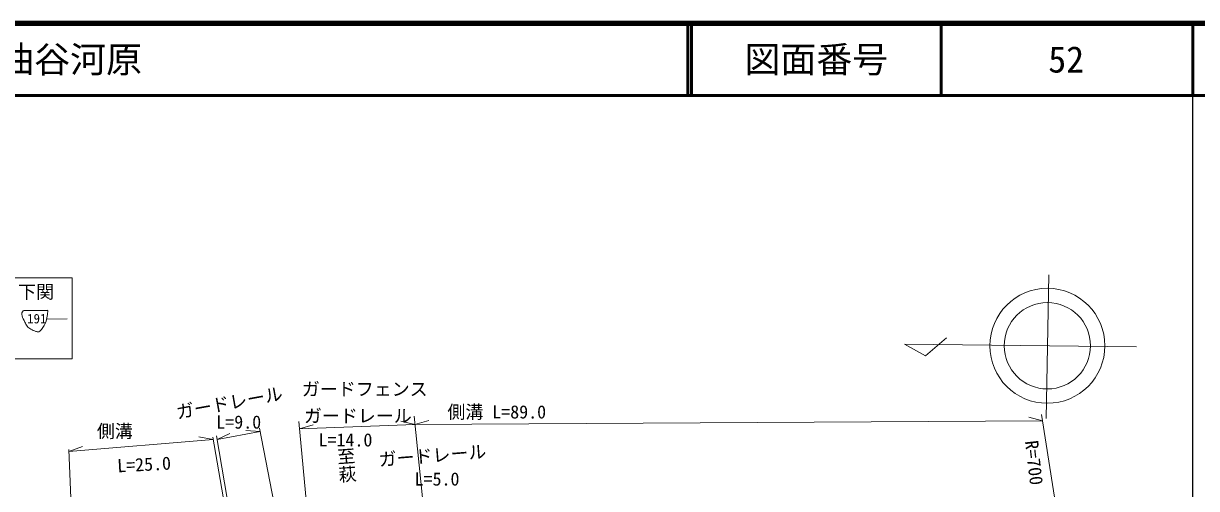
# Model space of a CAD drawing. Units: millimetres, scale not verified. Extents: x 40000 to 680000, y 20000 to 380000.
# Drawn here: x 416357 to 579500, y 315317 to 380000 of the extents above; entities that cross this region are included whole.
import ezdxf
from ezdxf.enums import TextEntityAlignment as Align

# ---------------------------------------------------------------- set-up
doc = ezdxf.new("R2010")
doc.units = ezdxf.units.MM
doc.header["$LTSCALE"] = 1000
for name, color, linetype, lineweight in [('M-BGD', 7, 'Continuous', 13), ('M-STR-HTXT', 7, 'Continuous', 13), ('M-TTL', 2, 'Continuous', 140), ('M-TTL-BAND', 7, 'Continuous', 25), ('M-TTL-LINE', 7, 'Continuous', 50), ('M-TTL-TXT', 7, 'Continuous', 13)]:
    doc.layers.add(name, color=color, linetype=linetype, lineweight=lineweight)
doc.styles.add('@ＭＳ ゴシック', font='')
doc.styles.add('ＭＳ ゴシック', font='')
doc.styles.get('@ＭＳ ゴシック').set_extended_font_data('@MS Gothic')
doc.styles.get('ＭＳ ゴシック').set_extended_font_data('MS Gothic')

msp = doc.modelspace()

# ---------------------------------------------------------------- linework, layer by layer
at = {"layer": 'M-BGD'}
for p, q in [((558942, 345033), (558565, 325044)), ((416424, 340089), (419733, 340089)), ((419700, 339538), (419733, 340089)), ((419600, 338882), (422456, 338902)), ((563143, 292465), (557953, 325593))]:
    msp.add_line(p, q, dxfattribs=at)
msp.add_lwpolyline([(400815, 333351), (423136, 333351), (423136, 344616), (400815, 344616)], close=True, dxfattribs=at)
msp.add_lwpolyline([(544710, 336294), (541816, 333767), (538873, 335408), (571161, 335031)], dxfattribs=at)
for radius in [8000, 6000]:
    msp.add_circle((558756, 335176), radius, dxfattribs=at)
msp.add_open_spline([(416424, 340089), (416323, 340039), (416270, 339994), (416203, 339904), (416075, 339733), (416133, 339569), (416169, 339357), (416231, 338984), (416398, 338812), (416563, 338471), (416675, 338242), (416702, 338089), (416862, 337891), (417021, 337695), (417155, 337622), (417373, 337495), (417631, 337345), (417777, 337250), (418066, 337176), (418232, 337134), (418338, 337086), (418502, 337135), (418678, 337188), (418735, 337308), (418848, 337453), (419161, 337856), (419317, 338110), (419492, 338589), (419622, 338945), (419644, 339162), (419700, 339538)], degree=3, knots=[0, 0, 0, 0, 1, 1, 1, 2, 2, 2, 3, 3, 3, 4, 4, 4, 5, 5, 5, 6, 6, 6, 7, 7, 7, 8, 8, 8, 9, 9, 9, 10, 10, 10, 10], dxfattribs=at)
msp.add_open_spline([(419741, 340181), (419741, 340181), (419741, 340181), (419741, 340181)], degree=3, dxfattribs=at)
at = {"layer": 'M-STR-HTXT'}
for p, q in [((470788, 324230), (468839, 324672)), ((470671, 325367), (474652, 286733)), ((470788, 324230), (472717, 324759)), ((470788, 324230), (558087, 324741)), ((558087, 324741), (556154, 325247)), ((443274, 322128), (449266, 323235)), ((449266, 323235), (447274, 323393)), ((454076, 298367), (449171, 323725)), ((454651, 324647), (457513, 294587)), ((454750, 323606), (470788, 324230)), ((454750, 323606), (456660, 324199)), ((422675, 320477), (442730, 322144)), ((442730, 322144), (440764, 322499)), ((442677, 322445), (448815, 287630)), ((443189, 322625), (449144, 287635)), ((443274, 322128), (445079, 322988)), ((422665, 320733), (424107, 284733)), ((422675, 320477), (424557, 321153))]:
    msp.add_line(p, q, dxfattribs=at)
at = {"layer": 'M-TTL'}
msp.add_line((680000, 380000), (40000, 380000), dxfattribs=at)
at = {"layer": 'M-TTL-BAND'}
msp.add_line((579000, 20000), (579000, 370000), dxfattribs=at)
at = {"layer": 'M-TTL-LINE'}
for p, q in [((508747, 380000), (508747, 370000)), ((509247, 380000), (509247, 370000)), ((543997, 380000), (543997, 370000)), ((579000, 380000), (579000, 370000)), ((40000, 370000), (680000, 370000))]:
    msp.add_line(p, q, dxfattribs=at)

# ---------------------------------------------------------------- texts
at = {"layer": 'M-BGD', "style": 'ＭＳ ゴシック'}
for s, height, p in [('下関', 1833, (415612, 341209)), ('191', 1320, (416862, 337891))]:
    msp.add_text(s, height=height, dxfattribs=at).set_placement(p, align=Align.BOTTOM_LEFT)
at = {"layer": 'M-BGD', "style": '@ＭＳ ゴシック'}
msp.add_text('至萩', height=1833, rotation=274.145, dxfattribs=at).set_placement((459655, 320968), align=Align.BOTTOM_LEFT)
at = {"layer": 'M-STR-HTXT', "style": 'ＭＳ ゴシック'}
for s, p in [('ガードフェンス', (455069, 327682)), ('ガードレール', (455360, 323960)), ('側溝 L=89.0', (475312, 324510)), ('L=9.0', (443179, 323097)), ('側溝', (426565, 321835)), ('L=14.0', (457400, 320615)), ('L=5.0', (470755, 315182))]:
    msp.add_text(s, height=1833, dxfattribs=at).set_placement(p, align=Align.BOTTOM_LEFT)
for s, rotation, p in [('ガードレール', 10.305, (437869, 324468)), ('R=700', 276.651, (555093, 321838)), ('ガードレール', 4.47, (465878, 317867)), ('L=25.0', 3.08, (429472, 317011))]:
    msp.add_text(s, height=1833, rotation=rotation, dxfattribs=at).set_placement(p, align=Align.BOTTOM_LEFT)
at = {"layer": 'M-TTL-TXT', "style": 'ＭＳ ゴシック'}
msp.add_text('地 名      長門市油谷河原', height=3666, dxfattribs=at).set_placement((370380, 375000), align=Align.MIDDLE_LEFT)
for s, p in [('図面番号', (526622, 375000)), ('52', (561372, 375000))]:
    msp.add_text(s, height=3666, dxfattribs=at).set_placement(p, align=Align.MIDDLE_CENTER)

doc.saveas('drawing.dxf')
